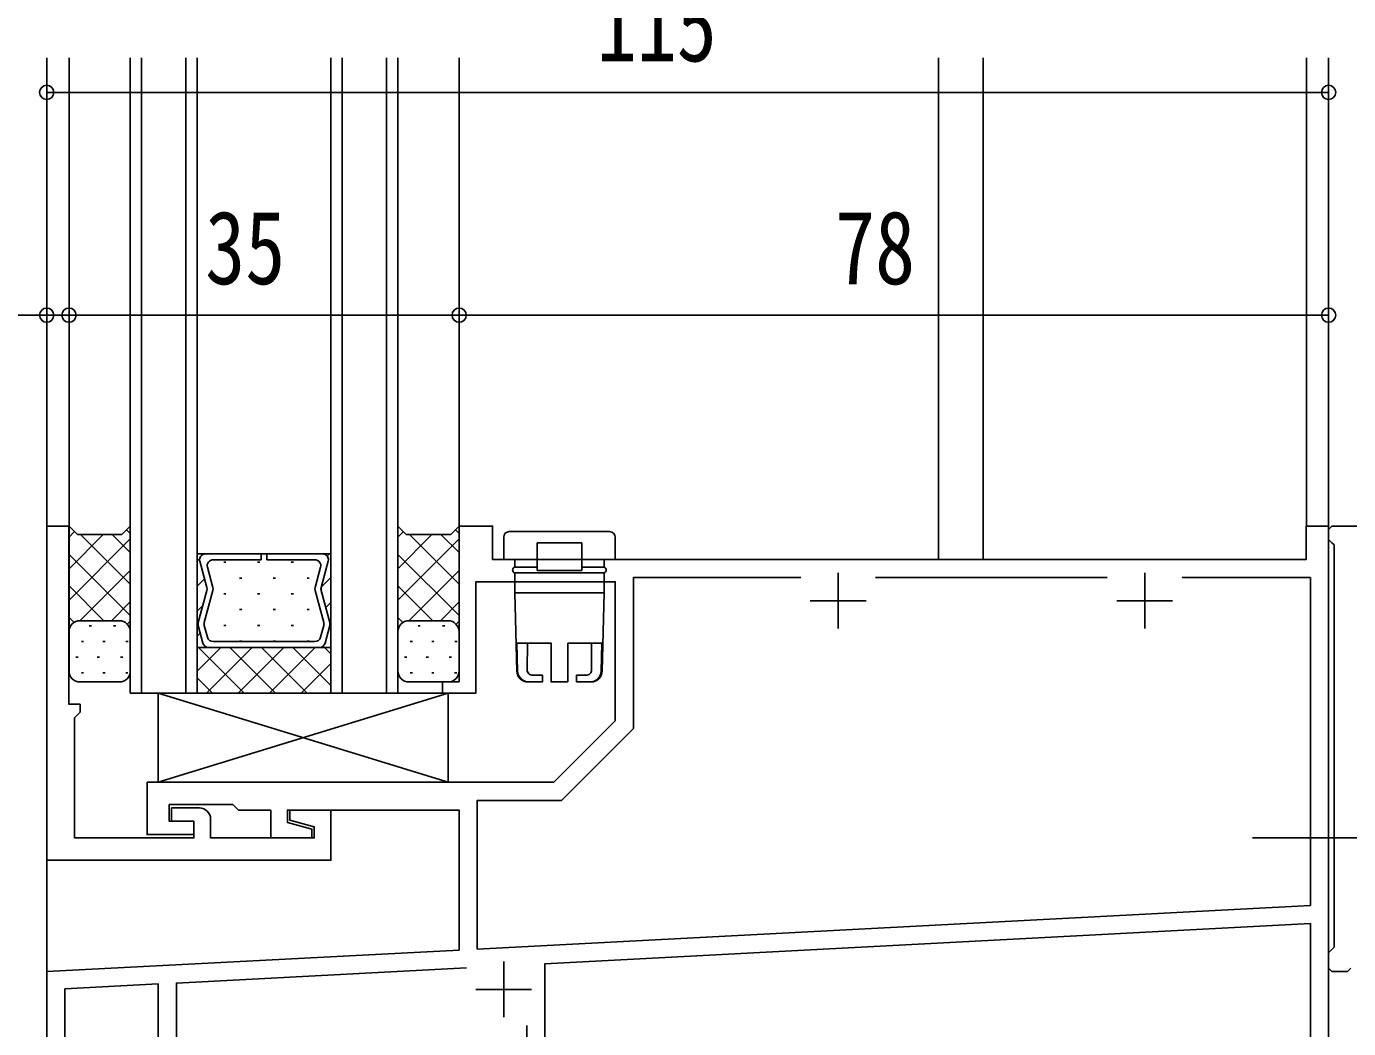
# Model space of a CAD drawing. Units: millimetres, scale not verified. Extents: x -1134 to 1133, y -806 to 806.
# Drawn here: x -947.3 to -828.7, y -299 to -209.1 of the extents above; entities that cross this region are included whole.
import ezdxf
from ezdxf.enums import TextEntityAlignment as Align

# ---------------------------------------------------------------- set-up
doc = ezdxf.new("R2010")
doc.units = ezdxf.units.MM
doc.header["$LTSCALE"] = 4
for name, color, linetype in [('0-2_YKK_11', 7, 'Continuous'), ('0-3_YKK_12', 2, 'Continuous'), ('0-4_YKK_13', 4, 'Continuous'), ('0-5_YKK_D', 6, 'Continuous')]:
    doc.layers.add(name, color=color, linetype=linetype)
doc.styles.add('ＭＳ ゴシック', font='')
doc.styles.get('ＭＳ ゴシック').set_extended_font_data('MS Gothic')

msp = doc.modelspace()

# ---------------------------------------------------------------- linework, layer by layer
at = {"layer": '0-2_YKK_11'}
for p, q in [((-830.201, -253.904), (-830.501, -254.204)), ((-830.501, -255.104), (-830.501, -254.204)), ((-830.201, -253.904), (-810.801, -253.904)), ((-830.501, -255.104), (-830.201, -255.404)), ((-874.501, -258.104), (-874.501, -263.104)), ((-850.352, -258.534), (-871.151, -258.534)), ((-847.001, -258.104), (-847.001, -263.104)), ((-877.001, -260.604), (-872.001, -260.604)), ((-849.501, -260.604), (-844.501, -260.604)), ((-830.201, -291.904), (-830.501, -292.204)), ((-830.501, -293.604), (-830.501, -292.204)), ((-904.501, -293.004), (-904.501, -298.004)), ((-830.501, -293.604), (-830.201, -293.904)), ((-828.801, -293.904), (-830.201, -293.904)), ((-828.801, -293.904), (-828.501, -293.604)), ((-907.001, -295.504), (-902.001, -295.504))]:
    msp.add_line(p, q, dxfattribs=at)
for points in [[(-945.501, -283.907), (-945.501, -253.907), (-943.501, -253.907), (-943.501, -269.907), (-942.501, -269.907), (-942.501, -270.607), (-942.801, -270.907), (-943.001, -271.107), (-943.001, -281.907), (-932.301, -281.907), (-932.301, -280.407), (-934.301, -280.407), (-934.301, -279.207), (-931.801, -279.207)], [(-908.501, -267.904), (-908.501, -253.904), (-905.501, -253.904), (-905.501, -256.904)], [(-905.501, -256.904), (-832.501, -256.904), (-832.501, -253.904), (-830.501, -253.904), (-830.501, -303.904)], [(-830.201, -291.904), (-830.001, -291.704), (-830.001, -255.604), (-830.201, -255.404)], [(-877.852, -258.534), (-892.871, -258.534), (-892.871, -272.079), (-899.326, -278.534), (-906.871, -278.534), (-906.871, -291.879), (-832.131, -287.962), (-832.131, -258.534), (-843.651, -258.534)], [(-945.501, -303.904), (-945.501, -293.904), (-908.501, -291.965), (-908.501, -279.404), (-923.901, -279.404), (-923.901, -280.514), (-921.701, -281.104), (-921.701, -281.904), (-925.401, -281.904), (-925.401, -279.404), (-928.301, -279.404), (-928.801, -278.904), (-934.501, -278.904), (-934.501, -280.404), (-932.301, -280.404), (-932.301, -281.604), (-936.501, -281.604), (-936.501, -276.904), (-900.001, -276.904), (-894.501, -271.404), (-894.501, -258.904), (-907.001, -258.904), (-907.001, -268.904), (-910.001, -268.904), (-910.001, -267.904), (-908.501, -267.904)], [(-930.801, -280.207), (-930.801, -281.907), (-921.501, -281.907), (-921.501, -280.896), (-923.701, -280.307), (-923.701, -279.407), (-920.001, -279.407), (-920.001, -283.907), (-945.501, -283.907)], [(-832.131, -302.274), (-832.131, -289.595), (-900.801, -293.193), (-900.801, -302.274)], [(-902.431, -298.743), (-902.431, -302.274), (-933.871, -302.274), (-933.871, -294.926), (-907.826, -293.561)], [(-935.501, -302.704), (-935.501, -295.012), (-943.871, -295.451), (-943.871, -302.704)]]:
    msp.add_lwpolyline(points, dxfattribs=at)
msp.add_arc((-931.801, -280.207), 1, 0.00001, 89.99999, dxfattribs=at)
at = {"layer": '0-3_YKK_12'}
for p, q in [((-945.5, -211.869), (-945.5, -254.204)), ((-943.5, -211.869), (-943.5, -254.204)), ((-938.008, -268.904), (-938.008, -211.869)), ((-937.008, -268.904), (-937.008, -211.869)), ((-933.008, -268.904), (-933.008, -211.869)), ((-932.008, -268.904), (-932.008, -211.869)), ((-920.008, -268.904), (-920.008, -211.869)), ((-919.008, -268.904), (-919.008, -211.869)), ((-915.008, -268.904), (-915.008, -211.869)), ((-914.008, -268.904), (-914.008, -211.869)), ((-908.5, -211.869), (-908.5, -256.134)), ((-865.497, -211.869), (-865.497, -256.904)), ((-861.499, -211.869), (-861.499, -256.904)), ((-832.497, -211.869), (-832.497, -253.904)), ((-830.501, -211.869), (-830.502, -278.04)), ((-932.008, -257.054), (-931.775, -256.821)), ((-931.138, -259.418), (-931.769, -257.065)), ((-931.769, -257.065), (-931.138, -259.418)), ((-931.371, -256.416), (-931.359, -256.404)), ((-931.254, -256.404), (-931.27, -256.404)), ((-929.423, -257.162), (-929.623, -257.162)), ((-926.393, -257.162), (-926.593, -257.162)), ((-923.363, -257.162), (-923.563, -257.162)), ((-920.248, -257.065), (-920.879, -259.418)), ((-920.243, -257.065), (-920.874, -259.418)), ((-920.763, -256.404), (-920.747, -256.404)), ((-920.339, -256.609), (-920.134, -256.404)), ((-931.085, -257.59), (-930.595, -259.418)), ((-921.417, -259.418), (-920.927, -257.59)), ((-920.87, -259.385), (-920.008, -258.524)), ((-932.008, -259.299), (-931.347, -258.638)), ((-931.909, -262.568), (-931.138, -259.69)), ((-931.138, -259.69), (-931.909, -262.568)), ((-930.595, -259.69), (-931.366, -262.568)), ((-928.008, -258.577), (-928.208, -258.577)), ((-924.978, -258.577), (-925.178, -258.577)), ((-921.948, -258.577), (-922.148, -258.577)), ((-920.646, -262.568), (-921.417, -259.69)), ((-920.879, -259.69), (-920.107, -262.568)), ((-920.874, -259.69), (-920.103, -262.568)), ((-929.423, -259.992), (-929.623, -259.992)), ((-926.393, -259.992), (-926.593, -259.992)), ((-923.363, -259.992), (-923.563, -259.992)), ((-920.467, -261.227), (-920.008, -260.769)), ((-932.008, -261.544), (-931.498, -261.033)), ((-928.008, -261.407), (-928.208, -261.407)), ((-924.978, -261.407), (-925.178, -261.407)), ((-921.948, -261.407), (-922.148, -261.407)), ((-931.487, -264.415), (-931.909, -262.84)), ((-931.909, -262.84), (-931.487, -264.415)), ((-931.366, -262.84), (-931.084, -263.89)), ((-929.423, -262.822), (-929.623, -262.822)), ((-926.393, -262.822), (-926.593, -262.822)), ((-923.363, -262.822), (-923.563, -262.822)), ((-920.927, -263.89), (-920.646, -262.84)), ((-920.646, -262.568), (-920.646, -262.568)), ((-920.107, -262.84), (-920.529, -264.415)), ((-920.103, -262.84), (-920.525, -264.415)), ((-920.207, -263.213), (-920.008, -263.014)), ((-932.008, -263.789), (-931.73, -263.51)), ((-930.577, -264.279), (-921.434, -264.279)), ((-928.008, -264.237), (-928.208, -264.237)), ((-924.978, -264.237), (-925.178, -264.237)), ((-921.948, -264.237), (-922.148, -264.237)), ((-932.008, -266.924), (-929.889, -264.804)), ((-931.894, -264.804), (-927.795, -268.904)), ((-931.16, -268.904), (-927.06, -264.804)), ((-930.995, -264.804), (-930.966, -264.804)), ((-921.031, -264.804), (-930.98, -264.804)), ((-929.066, -264.804), (-924.966, -268.904)), ((-928.331, -268.904), (-924.232, -264.804)), ((-926.238, -264.804), (-922.138, -268.904)), ((-925.503, -268.904), (-921.403, -264.804)), ((-923.409, -264.804), (-920.008, -268.205)), ((-921.022, -264.804), (-921.051, -264.804)), ((-920.581, -264.804), (-920.008, -265.377)), ((-922.674, -268.904), (-920.008, -266.238)), ((-932.008, -267.519), (-930.623, -268.904)), ((-938.008, -268.904), (-932.008, -268.904)), ((-928.508, -268.899), (-936.508, -268.899)), ((-925.5, -268.899), (-933.5, -268.899)), ((-920.008, -268.904), (-914.008, -268.904)), ((-825.359, -281.904), (-837.343, -281.904)), ((-945.499, -283.604), (-945.492, -294.192))]:
    msp.add_line(p, q, dxfattribs=at)
for points in [[(-932.008, -256.404), (-920.008, -256.404), (-920.008, -264.804), (-932.008, -264.804)], [(-920.008, -268.904), (-920.008, -264.804), (-932.008, -264.804), (-932.008, -268.904)]]:
    msp.add_lwpolyline(points, close=True, dxfattribs=at)
for points in [[(-930.995, -264.804), (-932.008, -264.804), (-932.008, -256.404), (-931.27, -256.404)], [(-931.262, -256.404), (-926.269, -256.404), (-926.269, -256.929), (-930.578, -256.929)], [(-921.434, -256.929), (-925.744, -256.929), (-925.744, -256.404), (-920.75, -256.404)], [(-921.022, -264.804), (-920.008, -264.804), (-920.008, -256.404), (-920.747, -256.404)]]:
    msp.add_lwpolyline(points, dxfattribs=at)
for centre, start, end in [((-931.262, -256.929), 90.00183, 195.00369), ((-931.262, -256.929), 90.88944, 195.00372), ((-931.262, -256.929), 89.11417, 90.88944), ((-930.578, -257.454), 90.0038, 195.00369), ((-921.434, -257.454), 344.99992, 89.99981), ((-920.755, -256.929), 89.11417, 90.88944), ((-920.75, -256.929), 344.99992, 90.00178), ((-920.755, -256.929), 344.99989, 89.11417), ((-931.645, -259.554), 345.0037, 15.00412), ((-931.645, -259.554), 345.0037, 15.00372), ((-931.102, -259.554), 345.00308, 15.00433), ((-920.91, -259.554), 164.99928, 195.00053), ((-920.371, -259.554), 164.99989, 194.9999), ((-920.367, -259.554), 164.99948, 194.99991), ((-931.402, -262.704), 165.00376, 195.00407), ((-931.402, -262.704), 165.0037, 195.00371), ((-930.859, -262.704), 165.00396, 195.00344), ((-921.153, -262.704), 14.93322, 14.95764), ((-921.153, -262.704), 14.93315, 14.98229), ((-921.153, -262.704), 14.96396, 14.9662), ((-921.153, -262.704), 14.9662, 14.96767), ((-921.153, -262.704), 14.96767, 14.98527), ((-921.153, -262.704), 14.98531, 14.99218), ((-921.153, -262.704), 14.99218, 14.99386), ((-921.153, -262.704), 14.99335, 14.99563), ((-921.153, -262.704), 14.99563, 14.99606), ((-921.153, -262.704), 345.00016, 14.99965), ((-921.153, -262.704), 14.82879, 14.88333), ((-921.153, -262.704), 14.88333, 14.91945), ((-921.153, -262.704), 14.91945, 14.938), ((-921.153, -262.704), 14.47127, 14.82879), ((-921.153, -262.704), 14.03805, 14.47127), ((-920.614, -262.704), 344.9999, 14.9999), ((-920.61, -262.704), 344.99954, 14.99985), ((-930.98, -264.279), 195.00384, 270.00177), ((-930.98, -264.279), 195.00371, 268.42023), ((-930.577, -263.754), 195.00384, 270.00177), ((-921.434, -263.754), 270.03815, 345.00667), ((-921.031, -264.279), 270.029, 345.01008), ((-921.036, -264.279), 271.58337, 344.9999), ((-930.98, -264.279), 268.42023, 271.58337), ((-921.036, -264.279), 268.42023, 271.58337)]:
    msp.add_arc(centre, 0.525, start, end, dxfattribs=at)
at = {"layer": '0-4_YKK_13'}
for p, q in [((-943.5, -253.907), (-943.5, -266.907)), ((-943.5, -254.903), (-943.001, -254.403)), ((-943.5, -257.732), (-940.437, -254.668)), ((-938, -259.12), (-942.466, -254.654)), ((-938, -256.291), (-939.638, -254.654)), ((-938, -254.563), (-938.328, -254.235)), ((-938, -253.907), (-938, -266.907)), ((-914, -253.907), (-914, -266.907)), ((-914, -254.903), (-913.501, -254.403)), ((-914, -257.732), (-910.937, -254.668)), ((-908.5, -259.12), (-912.966, -254.654)), ((-908.5, -256.291), (-910.138, -254.654)), ((-908.5, -254.563), (-908.828, -254.235)), ((-908.5, -253.907), (-908.5, -266.907)), ((-904.504, -254.904), (-904.504, -256.904)), ((-904.004, -254.404), (-899.504, -254.404)), ((-899.504, -254.404), (-895.004, -254.404)), ((-894.504, -256.904), (-894.504, -254.904)), ((-943.5, -260.56), (-938, -255.06)), ((-914, -260.56), (-908.5, -255.06)), ((-901.504, -255.404), (-901.504, -256.904)), ((-897.504, -255.404), (-901.504, -255.404)), ((-897.504, -255.404), (-897.504, -256.904)), ((-938, -261.948), (-943.5, -256.448)), ((-908.5, -261.948), (-914, -256.448)), ((-904.504, -256.904), (-901.504, -256.904)), ((-903.504, -256.904), (-903.504, -257.604)), ((-901.504, -257.604), (-901.504, -256.904)), ((-897.504, -256.904), (-894.504, -256.904)), ((-897.504, -257.604), (-897.504, -256.904)), ((-895.504, -257.604), (-895.504, -256.904)), ((-942.516, -262.404), (-938, -257.888)), ((-913.016, -262.404), (-908.5, -257.888)), ((-903.504, -257.604), (-901.504, -257.604)), ((-903.504, -258.094), (-903.504, -259.904)), ((-903.504, -258.094), (-899.504, -258.094)), ((-901.504, -257.604), (-901.504, -257.904)), ((-897.504, -257.904), (-901.504, -257.904)), ((-899.504, -258.094), (-895.504, -258.094)), ((-897.504, -257.604), (-895.504, -257.604)), ((-897.504, -257.604), (-897.504, -257.904)), ((-895.504, -259.904), (-895.504, -258.094)), ((-940.373, -262.404), (-943.5, -259.277)), ((-910.873, -262.404), (-914, -259.277)), ((-939.687, -262.404), (-938, -260.717)), ((-910.187, -262.404), (-908.5, -260.717)), ((-903.504, -259.904), (-903.328, -266.929)), ((-895.504, -259.904), (-903.504, -259.904)), ((-895.679, -266.929), (-895.504, -259.904)), ((-943.042, -262.563), (-943.5, -262.105)), ((-913.542, -262.563), (-914, -262.105)), ((-939, -262.407), (-942.5, -262.404)), ((-941.49, -262.856), (-941.69, -262.856)), ((-939.294, -262.856), (-939.494, -262.856)), ((-938.274, -262.716), (-938, -262.442)), ((-909.5, -262.407), (-913, -262.404)), ((-911.99, -262.856), (-912.19, -262.856)), ((-909.794, -262.856), (-909.994, -262.856)), ((-908.774, -262.716), (-908.5, -262.442)), ((-943.5, -263.388), (-943.5, -263.388)), ((-942.191, -264.271), (-942.391, -264.271)), ((-940.261, -264.271), (-940.461, -264.271)), ((-938.187, -264.271), (-938.387, -264.271)), ((-914, -263.388), (-914, -263.388)), ((-912.691, -264.271), (-912.891, -264.271)), ((-910.761, -264.271), (-910.961, -264.271)), ((-908.687, -264.271), (-908.887, -264.271)), ((-903.254, -266.929), (-903.318, -264.404)), ((-902.374, -264.404), (-902.395, -266.799)), ((-898.754, -264.404), (-895.689, -264.404)), ((-898.754, -266.929), (-898.754, -264.404)), ((-896.633, -264.404), (-896.612, -266.799)), ((-895.753, -266.929), (-895.689, -264.404)), ((-942.689, -265.669), (-942.889, -265.669)), ((-940.759, -265.669), (-940.959, -265.669)), ((-938.684, -265.669), (-938.884, -265.669)), ((-913.189, -265.669), (-913.389, -265.669)), ((-911.259, -265.669), (-911.459, -265.669)), ((-909.184, -265.669), (-909.384, -265.669)), ((-942.5, -267.904), (-939, -267.904)), ((-942.191, -267.071), (-942.391, -267.071)), ((-940.261, -267.071), (-940.461, -267.071)), ((-938.208, -267.071), (-938.408, -267.071)), ((-913, -267.904), (-909.5, -267.904)), ((-912.691, -267.071), (-912.891, -267.071)), ((-910.761, -267.071), (-910.961, -267.071)), ((-908.708, -267.071), (-908.908, -267.071)), ((-902.227, -267.904), (-902.328, -267.904)), ((-901.029, -267.304), (-901.875, -267.304)), ((-898.754, -266.929), (-898.754, -267.904)), ((-897.978, -267.304), (-897.978, -267.904)), ((-897.978, -267.304), (-897.132, -267.304)), ((-897.978, -267.904), (-896.78, -267.904)), ((-896.679, -267.904), (-896.78, -267.904)), ((-935.5, -268.899), (-909.499, -276.904)), ((-909.5, -268.899), (-935.499, -276.904))]:
    msp.add_line(p, q, dxfattribs=at)
for points in [[(-943.5, -253.904), (-942.75, -254.654), (-938.747, -254.654), (-938, -253.907)], [(-914, -253.904), (-913.25, -254.654), (-909.247, -254.654), (-908.5, -253.907)], [(-900.254, -266.929), (-900.254, -264.404), (-903.318, -264.404)], [(-901.029, -267.304), (-901.029, -267.904), (-902.227, -267.904)], [(-898.754, -267.904), (-900.254, -267.904), (-900.254, -266.929)]]:
    msp.add_lwpolyline(points, dxfattribs=at)
msp.add_lwpolyline([(-909.499, -276.904), (-909.5, -268.899), (-935.5, -268.899), (-935.499, -276.904)], close=True, dxfattribs=at)
for centre, radius, start, end in [((-904.004, -254.904), 0.5, 90, 180), ((-895.004, -254.904), 0.5, 0, 90), ((-903.454, -257.849), 0.25, 101.53696, 258.46304), ((-895.554, -257.849), 0.25, 281.53696, 78.46304), ((-942.5, -263.404), 1, 90, 180), ((-942.5, -263.404), 1, 90, 180), ((-939, -263.407), 1, 0, 90), ((-913, -263.404), 1, 90, 180), ((-913, -263.404), 1, 90, 180), ((-909.5, -263.407), 1, 0, 90), ((-901.887, -266.796), 0.508, 180.42267, 271.33365), ((-897.121, -266.794), 0.509, 268.81422, 359.42946), ((-942.5, -266.904), 1, 180, 270), ((-939, -266.904), 1, 270, 0), ((-913, -266.904), 1, 180, 270), ((-909.5, -266.904), 1, 270, 0), ((-902.328, -266.904), 1, 181.4321, 270), ((-902.242, -266.892), 1.012, 182.10176, 270.86312), ((-896.765, -266.892), 1.012, 269.11138, 357.92375), ((-896.679, -266.904), 1, 270, 358.5679)]:
    msp.add_arc(centre, radius, start, end, dxfattribs=at)
at = {"layer": '0-5_YKK_D'}
for p, q in [((-945.499, -249.61), (-945.499, -213.975)), ((-830.501, -249.778), (-830.501, -213.975)), ((-945.499, -214.975), (-830.501, -214.975)), ((-945.5, -249.61), (-945.5, -233.975)), ((-943.5, -249.613), (-943.5, -233.975)), ((-943.5, -249.613), (-943.5, -233.975)), ((-908.5, -249.664), (-908.5, -233.975)), ((-908.5, -249.664), (-908.5, -233.975)), ((-830.501, -249.778), (-830.501, -233.975)), ((-943.5, -234.975), (-908.5, -234.975)), ((-908.5, -234.975), (-830.501, -234.975))]:
    msp.add_line(p, q, dxfattribs=at)
msp.add_lwpolyline([(-943.5, -234.975), (-945.5, -234.975), (-959.5, -234.975)], dxfattribs=at)
for centre in [(-945.499, -214.975), (-830.501, -214.975), (-945.5, -234.975), (-943.5, -234.975), (-943.5, -234.975), (-908.5, -234.975), (-908.5, -234.975), (-830.501, -234.975)]:
    msp.add_circle(centre, 0.637, dxfattribs=at)

# ---------------------------------------------------------------- texts
at = {"layer": '0-5_YKK_D', "style": 'ＭＳ ゴシック', "width": 0.8}
for s, p in [('115', (-896.16, -214.175)), ('35', (-931.28, -234.175)), ('78', (-874.78, -234.175))]:
    msp.add_text(s, height=6.598, dxfattribs=at).set_placement(p, align=Align.BOTTOM_LEFT)

doc.saveas('drawing.dxf')
